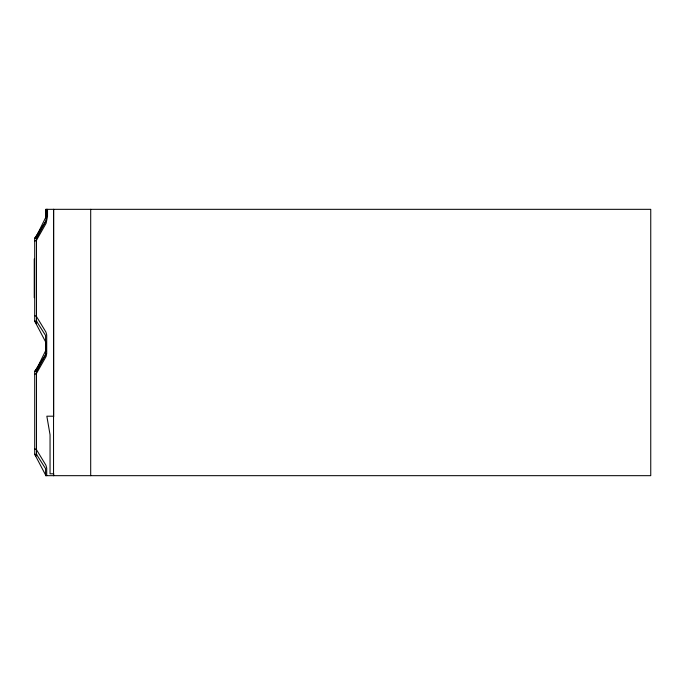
<?xml version="1.0" encoding="UTF-8"?>
<svg xmlns="http://www.w3.org/2000/svg" width="685" height="685" viewBox="0 0 685 685"><rect width="100%" height="100%" fill="white"/><g stroke="black" fill="none" stroke-linecap="round" stroke-linejoin="round"><path stroke-width="1.03" d="M35.483 238.217L45.698 217.445L45.698 209.327L650.75 209.327L650.75 475.673L45.587 475.673L45.587 468.677L36.468 454.309M35.483 371.381L45.698 350.617L45.698 342.5M37.709 234.518L38.703 232.694M37.709 367.691L40.698 362.228M36.468 322.164L36.468 238.217L45.818 221.298L46.863 215.244L46.863 209.327M36.468 455.328L36.468 371.381L45.587 354.899L45.587 335.504L36.468 321.137M46.306 220.553L34.712 238.217L34.712 321.137L45.938 342.5M46.306 353.725L34.712 371.381L34.712 454.309L45.938 475.673M34.712 241.206L36.468 240.281L46.118 223.276L47.522 216.34L47.522 209.327M34.712 374.378L36.468 373.453L46.118 356.448L46.717 353.486L46.717 334.965L45.946 332.097L36.468 316.496L34.712 315.562M37.863 233.422L39.473 232.772L34.712 238.217L36.468 238.217M37.863 366.595L39.473 365.944L34.712 371.381L36.468 371.381M36.819 321.137L34.712 321.137L36.545 323.688M53.541 416.197L46.845 416.197L50.048 434.769L50.048 473.789L53.541 473.789M36.819 454.309L34.712 454.309L35.962 456.047M34.712 448.735L36.468 449.668L45.946 465.269L46.717 468.138L46.717 475.673M90.694 209.327L90.694 475.673M53.678 209.327L53.678 416.84M53.678 473.532L53.678 475.673M53.541 209.327L53.541 475.673M46.186 209.327L46.186 218.061M46.186 342.5L46.186 351.234M34.25 258.896L34.25 297.692"/></g></svg>
